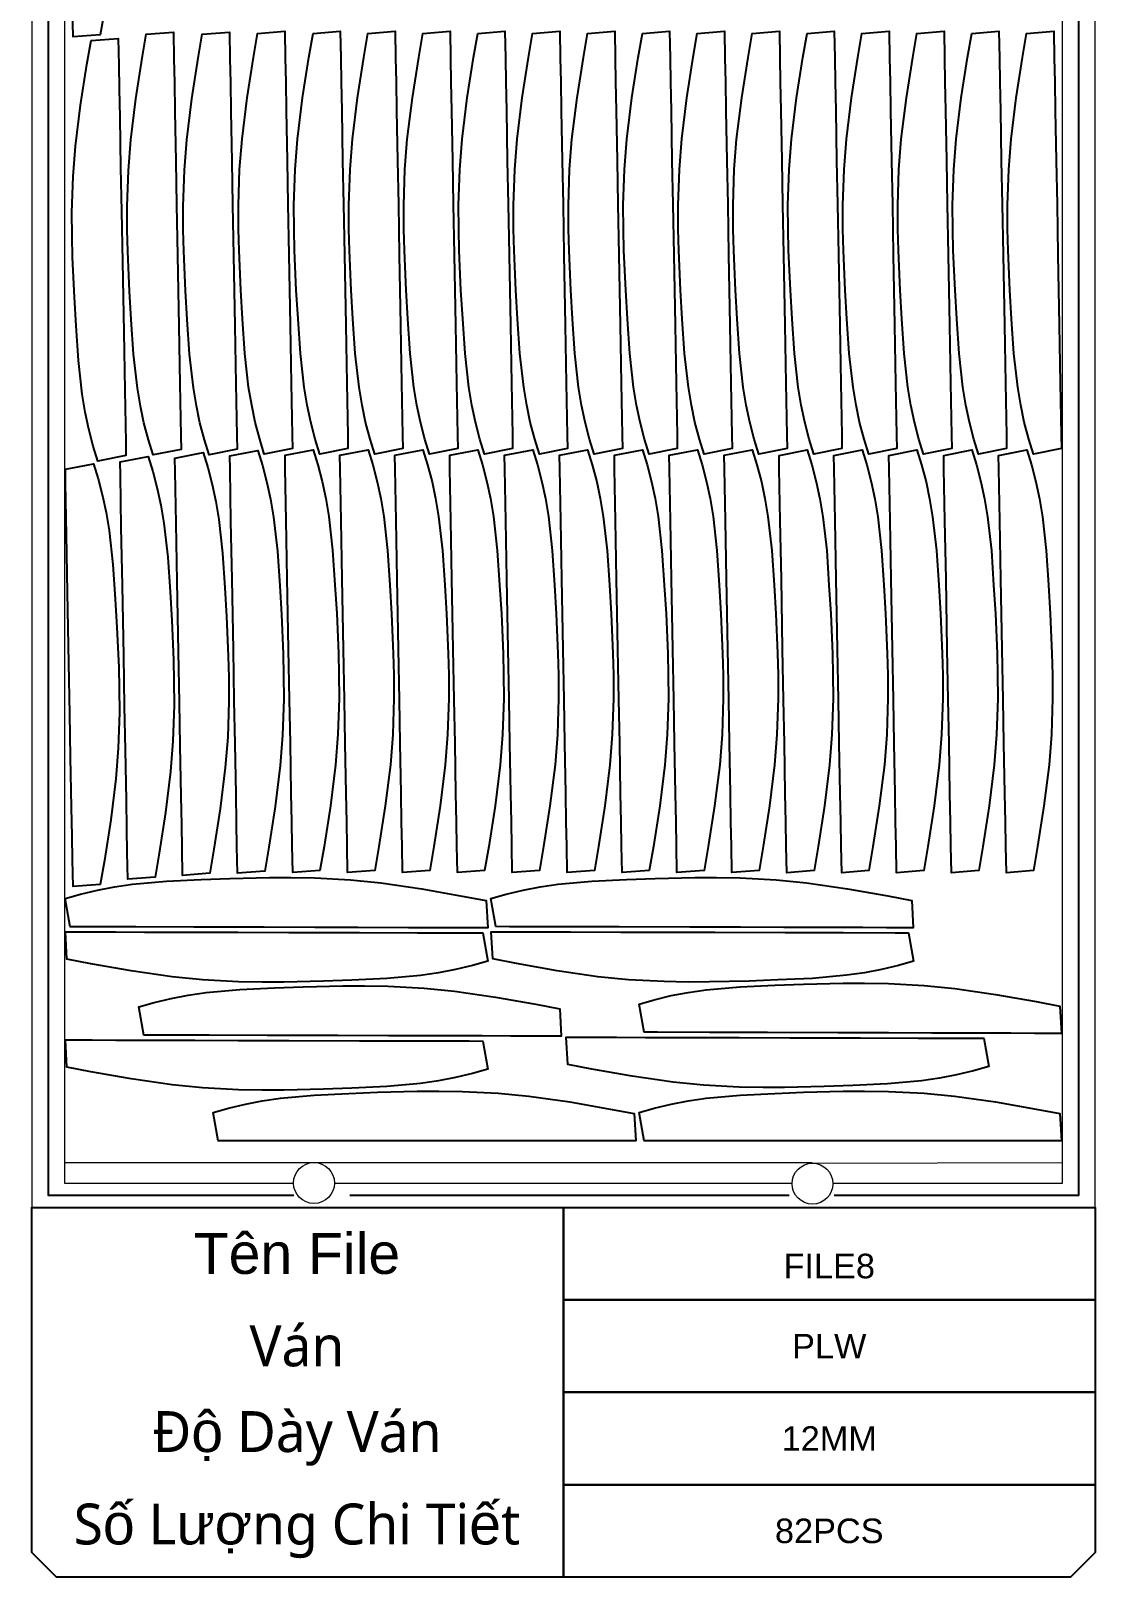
# Model space of a CAD drawing. Header units: millimetres. Extents: x -10628 to 24720, y -21829 to 4032.
# Drawn here: x 17819 to 19120, y -11150 to -9259 of the extents above; entities that cross this region are included whole.
import ezdxf
from ezdxf.enums import TextEntityAlignment as Align
from ezdxf.lldxf.tags import DXFTag

# ---------------------------------------------------------------- set-up
doc = ezdxf.new("R2010")
doc.units = ezdxf.units.MM
doc.layers.add('layer chu', color=7, linetype='Continuous', lineweight=9)
doc.layers.add('layer khung van cnc', color=7, linetype='Continuous', lineweight=25, true_color=0xfbf59b)
doc.layers.add('layer mau', color=7, linetype='Continuous')
doc.styles.add('Text Dim', font='arial.ttf')
tags = doc.linetypes.add('DATTRANHVAKEPVAN', pattern='A,32.156035,-1.521322,["DAT TRÁNH VA CHẠM KẸP VÁN",Text Dim,S=2.23494,R=0,X=0,Y=-0.877209],-47.8264', length=81.503757).pattern_tags.tags
tags[6] = DXFTag(74, 10)
tags = doc.linetypes.add('KVVIENMAY', pattern='A,46.311228,-10.280676,["KV VIỀN MÁY",Text Dim,S=10.028098,R=0,X=0,Y=-4.346144],-100.988212', length=157.580116).pattern_tags.tags
tags[6] = DXFTag(74, 10)

# ---------------------------------------------------------------- blocks, each defined once
blk = doc.blocks.new('khung van cnc')
at = {"color": 2, "linetype": 'DATTRANHVAKEPVAN', "lineweight": 5}
for p, q in [((-1453, -44.4), (-1148, -44.4)), ((-1148, -44.4), (-538.7, -44.4)), ((-539.1, -45.3), (-233, -44.4))]:
    blk.add_line(p, q, dxfattribs=at)
at = {"color": 250, "lineweight": 5}
blk.add_line((-1494.1, -99.4), (-193, -99.4), dxfattribs=at)
at = {"lineweight": 5}
blk.add_lwpolyline([(-193, -99.4), (-193, 2370.6), (-223, 2400.6), (-1463, 2400.6), (-1493, 2370.6), (-1493, -99.4)], close=True, dxfattribs=at)
at = {"color": 1, "linetype": 'KVVIENMAY'}
for points in [[(-511.9, -84.4), (-213, -84.4), (-213, 2370.6), (-228, 2385.6), (-1458, 2385.6), (-1473, 2370.6), (-1473, -84.4), (-1172.8, -84.4)], [(-1104, -84.4), (-567.2, -84.4)]]:
    blk.add_lwpolyline(points, dxfattribs=at)
at = {"lineweight": 5}
for points in [[(-513.5, -69.4), (-233, -69.4), (-233, 2370.6), (-1453, 2370.6), (-1453, -69.4), (-1173, -69.4)], [(-1123, -69.4), (-563.5, -69.4)]]:
    blk.add_lwpolyline(points, dxfattribs=at)
blk.add_lwpolyline([(-843, -551.3), (-1463, -551.3), (-1493, -521.3), (-1493, -99.4), (-843, -99.4)], close=True)
for centre in [(-1148, -69.4), (-538.5, -70.2)]:
    blk.add_circle(centre, 25, dxfattribs=at)
at = {"layer": 'layer mau'}
for points in [[(-843, -99.4), (-193, -99.4), (-193, -212.4), (-843, -212.4)], [(-843, -212.4), (-193, -212.4), (-193, -325.3), (-843, -325.3)], [(-843, -325.3), (-193, -325.3), (-193, -438.3), (-843, -438.3)], [(-843, -438.3), (-193, -438.3), (-193, -521.2), (-223, -551.2), (-843, -551.2)]]:
    blk.add_lwpolyline(points, close=True, dxfattribs=at)
at = {"color": 254, "lineweight": 5, "char_height": 50, "width": 647.53, "attachment_point": 5}
for s, insert in [('{\\fArial|b0|i0|c163|p34;Tên File}', (-1168.8, -155.9)), ('{\\fYu Gothic UI Semilight|b0|i0|c128|p34;Ván}', (-1168.8, -268.9)), ('{\\fYu Gothic UI Semilight|b0|i0|c128|p34;Đ\\fArial|b0|i0|c163|p34;ộ\\fYu Gothic UI Semilight|b0|i0|c128|p34; Dày Ván}', (-1168.8, -381.8)), ('{\\fYu Gothic UI Semilight|b0|i0|c128|p34;S\\fArial|b0|i0|c163|p34;ố\\fYu Gothic UI Semilight|b0|i0|c128|p34; L\\fArial|b0|i0|c163|p34;ượ\\fYu Gothic UI Semilight|b0|i0|c128|p34;ng Chi Ti\\fArial|b0|i0|c163|p34;ế\\fYu Gothic UI Semilight|b0|i0|c128|p34;t}', (-1168.8, -494.8))]:
    blk.add_mtext(s, dxfattribs=dict(at, insert=insert))
at = {"layer": 'layer mau'}
for tag, p in [('ÁGF', (-518, -155.9)), ('TENFILE', (-518, -268.9)), ('TENFILE', (-518, -381.8)), ('TENFILE', (-518, -494.8))]:
    blk.add_attdef(tag, text='', height=30, dxfattribs=at).set_placement(p, align=Align.MIDDLE_CENTER)

msp = doc.modelspace()

# ---------------------------------------------------------------- linework, layer by layer
msp.add_lwpolyline([(17908.813, -9234.447), (17903.809, -9263.714), (17870.513, -9266.353), (17869.905, -9233.464)])
for points in [[(17993.888, -9293.445), (17994.423, -9322.36), (17995.071, -9357.402), (17996.21, -9418.992), (17997.188, -9471.883), (17998.334, -9533.878), (17999.927, -9620.014), (18001.238, -9690.876), (18002.411, -9754.337), (18002.717, -9770.889), (17968.322, -9777.628), (17962.63, -9759.225), (17957.221, -9738.538), (17952.848, -9717.891), (17949.158, -9695.887), (17944.507, -9654.604), (17941.698, -9612.204), (17939.583, -9577.202), (17937.466, -9528.738), (17936.846, -9502.534), (17936.695, -9473.366), (17938.134, -9429.624), (17941.071, -9392.343), (17947.249, -9342.123), (17954.98, -9292.462), (17959.984, -9263.194), (17993.28, -9260.556)], [(18062.354, -9293.337), (18062.888, -9322.252), (18063.536, -9357.294), (18064.675, -9418.884), (18065.653, -9471.776), (18066.8, -9533.771), (18068.393, -9619.907), (18069.703, -9690.768), (18070.877, -9754.229), (18071.183, -9770.782), (18036.788, -9777.52), (18031.096, -9759.117), (18025.686, -9738.431), (18021.314, -9717.784), (18017.624, -9695.78), (18012.972, -9654.497), (18010.164, -9612.096), (18008.049, -9577.095), (18005.932, -9528.631), (18005.312, -9502.427), (18005.16, -9473.259), (18006.599, -9429.516), (18009.537, -9392.236), (18015.715, -9342.015), (18023.446, -9292.354), (18028.45, -9263.087), (18061.745, -9260.448)], [(18129.939, -9292.434), (18130.474, -9321.349), (18131.122, -9356.391), (18132.261, -9417.981), (18133.239, -9470.872), (18134.385, -9532.867), (18135.978, -9619.003), (18137.289, -9689.865), (18138.462, -9753.326), (18138.768, -9769.878), (18104.373, -9776.617), (18098.681, -9758.214), (18093.272, -9737.527), (18088.899, -9716.88), (18085.209, -9694.876), (18080.558, -9653.593), (18077.749, -9611.193), (18075.634, -9576.191), (18073.517, -9527.727), (18072.897, -9501.523), (18072.746, -9472.355), (18074.185, -9428.613), (18077.122, -9391.332), (18083.3, -9341.112), (18091.031, -9291.451), (18096.035, -9262.183), (18129.331, -9259.545)], [(18197.801, -9292.422), (18198.336, -9321.337), (18198.984, -9356.379), (18200.123, -9417.969), (18201.101, -9470.86), (18202.248, -9532.855), (18203.841, -9618.991), (18205.151, -9689.853), (18206.325, -9753.313), (18206.631, -9769.866), (18172.236, -9776.604), (18166.544, -9758.201), (18161.134, -9737.515), (18156.762, -9716.868), (18153.072, -9694.864), (18148.42, -9653.581), (18145.611, -9611.181), (18143.497, -9576.179), (18141.38, -9527.715), (18140.76, -9501.511), (18140.608, -9472.343), (18142.047, -9428.601), (18144.985, -9391.32), (18151.163, -9341.099), (18158.894, -9291.439), (18163.898, -9262.171), (18197.193, -9259.533)], [(18264.911, -9292.422), (18265.446, -9321.337), (18266.094, -9356.379), (18267.233, -9417.969), (18268.211, -9470.86), (18269.357, -9532.855), (18270.95, -9618.991), (18272.261, -9689.853), (18273.434, -9753.313), (18273.74, -9769.866), (18239.345, -9776.604), (18233.654, -9758.201), (18228.244, -9737.515), (18223.871, -9716.868), (18220.181, -9694.864), (18215.53, -9653.581), (18212.721, -9611.181), (18210.606, -9576.179), (18208.489, -9527.715), (18207.869, -9501.511), (18207.718, -9472.343), (18209.157, -9428.601), (18212.094, -9391.32), (18218.273, -9341.099), (18226.004, -9291.439), (18231.007, -9262.171), (18264.303, -9259.533)], [(18332.021, -9292.422), (18332.555, -9321.337), (18333.204, -9356.379), (18334.342, -9417.969), (18335.321, -9470.86), (18336.467, -9532.855), (18338.06, -9618.991), (18339.37, -9689.853), (18340.544, -9753.313), (18340.85, -9769.866), (18306.455, -9776.604), (18300.763, -9758.201), (18295.353, -9737.515), (18290.981, -9716.868), (18287.291, -9694.864), (18282.639, -9653.581), (18279.831, -9611.181), (18277.716, -9576.179), (18275.599, -9527.715), (18274.979, -9501.511), (18274.828, -9472.343), (18276.266, -9428.601), (18279.204, -9391.32), (18285.382, -9341.099), (18293.113, -9291.439), (18298.117, -9262.171), (18331.413, -9259.533)], [(18399.13, -9292.422), (18399.665, -9321.337), (18400.313, -9356.379), (18401.452, -9417.969), (18402.43, -9470.86), (18403.577, -9532.855), (18405.17, -9618.991), (18406.48, -9689.853), (18407.654, -9753.313), (18407.96, -9769.866), (18373.565, -9776.604), (18367.873, -9758.201), (18362.463, -9737.515), (18358.091, -9716.868), (18354.401, -9694.864), (18349.749, -9653.581), (18346.94, -9611.181), (18344.826, -9576.179), (18342.708, -9527.715), (18342.089, -9501.511), (18341.937, -9472.343), (18343.376, -9428.601), (18346.314, -9391.32), (18352.492, -9341.099), (18360.223, -9291.439), (18365.227, -9262.171), (18398.522, -9259.533)], [(18466.24, -9292.422), (18466.775, -9321.337), (18467.423, -9356.379), (18468.562, -9417.969), (18469.54, -9470.86), (18470.686, -9532.855), (18472.279, -9618.991), (18473.59, -9689.853), (18474.763, -9753.313), (18475.069, -9769.866), (18440.674, -9776.604), (18434.982, -9758.201), (18429.573, -9737.515), (18425.2, -9716.868), (18421.51, -9694.864), (18416.859, -9653.581), (18414.05, -9611.181), (18411.935, -9576.179), (18409.818, -9527.715), (18409.198, -9501.511), (18409.047, -9472.343), (18410.486, -9428.601), (18413.423, -9391.32), (18419.602, -9341.099), (18427.332, -9291.439), (18432.336, -9262.171), (18465.632, -9259.533)], [(18533.35, -9292.422), (18533.884, -9321.337), (18534.532, -9356.379), (18535.671, -9417.969), (18536.65, -9470.86), (18537.796, -9532.855), (18539.389, -9618.991), (18540.699, -9689.853), (18541.873, -9753.313), (18542.179, -9769.866), (18507.784, -9776.604), (18502.092, -9758.201), (18496.682, -9737.515), (18492.31, -9716.868), (18488.62, -9694.864), (18483.968, -9653.581), (18481.16, -9611.181), (18479.045, -9576.179), (18476.928, -9527.715), (18476.308, -9501.511), (18476.157, -9472.343), (18477.595, -9428.601), (18480.533, -9391.32), (18486.711, -9341.099), (18494.442, -9291.439), (18499.446, -9262.171), (18532.741, -9259.533)], [(18600.459, -9292.422), (18600.994, -9321.337), (18601.642, -9356.379), (18602.781, -9417.969), (18603.759, -9470.86), (18604.906, -9532.855), (18606.499, -9618.991), (18607.809, -9689.853), (18608.983, -9753.313), (18609.289, -9769.866), (18574.893, -9776.604), (18569.202, -9758.201), (18563.792, -9737.515), (18559.419, -9716.868), (18555.73, -9694.864), (18551.078, -9653.581), (18548.269, -9611.181), (18546.155, -9576.179), (18544.037, -9527.715), (18543.418, -9501.511), (18543.266, -9472.343), (18544.705, -9428.601), (18547.643, -9391.32), (18553.821, -9341.099), (18561.552, -9291.439), (18566.556, -9262.171), (18599.851, -9259.533)], [(18667.568, -9292.382), (18668.103, -9321.297), (18668.751, -9356.339), (18669.89, -9417.929), (18670.868, -9470.821), (18672.015, -9532.816), (18673.607, -9618.952), (18674.918, -9689.813), (18676.091, -9753.274), (18676.398, -9769.827), (18642.002, -9776.565), (18636.311, -9758.162), (18630.901, -9737.476), (18626.528, -9716.829), (18622.839, -9694.825), (18618.187, -9653.542), (18615.378, -9611.141), (18613.263, -9576.14), (18611.146, -9527.676), (18610.526, -9501.472), (18610.375, -9472.304), (18611.814, -9428.561), (18614.752, -9391.281), (18620.93, -9341.06), (18628.661, -9291.399), (18633.664, -9262.132), (18666.96, -9259.493)], [(18734.679, -9292.45), (18735.214, -9321.365), (18735.862, -9356.407), (18737.001, -9417.997), (18737.979, -9470.889), (18739.125, -9532.884), (18740.718, -9619.02), (18742.029, -9689.881), (18743.202, -9753.342), (18743.508, -9769.895), (18709.113, -9776.633), (18703.422, -9758.23), (18698.012, -9737.544), (18693.639, -9716.897), (18689.95, -9694.893), (18685.298, -9653.61), (18682.489, -9611.209), (18680.374, -9576.208), (18678.257, -9527.744), (18677.637, -9501.54), (18677.486, -9472.372), (18678.925, -9428.629), (18681.862, -9391.349), (18688.041, -9341.128), (18695.772, -9291.467), (18700.775, -9262.2), (18734.071, -9259.561)], [(18801.789, -9292.45), (18802.324, -9321.365), (18802.972, -9356.407), (18804.111, -9417.997), (18805.089, -9470.889), (18806.235, -9532.884), (18807.828, -9619.02), (18809.138, -9689.881), (18810.312, -9753.342), (18810.618, -9769.895), (18776.223, -9776.633), (18770.531, -9758.23), (18765.121, -9737.544), (18760.749, -9716.897), (18757.059, -9694.893), (18752.408, -9653.61), (18749.599, -9611.209), (18747.484, -9576.208), (18745.367, -9527.744), (18744.747, -9501.54), (18744.596, -9472.372), (18746.034, -9428.629), (18748.972, -9391.349), (18755.15, -9341.128), (18762.881, -9291.467), (18767.885, -9262.2), (18801.181, -9259.561)], [(18868.898, -9292.45), (18869.433, -9321.365), (18870.081, -9356.407), (18871.22, -9417.997), (18872.198, -9470.889), (18873.345, -9532.884), (18874.938, -9619.02), (18876.248, -9689.881), (18877.422, -9753.342), (18877.728, -9769.895), (18843.333, -9776.633), (18837.641, -9758.23), (18832.231, -9737.544), (18827.859, -9716.897), (18824.169, -9694.893), (18819.517, -9653.61), (18816.708, -9611.209), (18814.594, -9576.208), (18812.476, -9527.744), (18811.857, -9501.54), (18811.705, -9472.372), (18813.144, -9428.629), (18816.082, -9391.349), (18822.26, -9341.128), (18829.991, -9291.467), (18834.995, -9262.2), (18868.29, -9259.561)], [(18936.008, -9292.45), (18936.543, -9321.365), (18937.191, -9356.407), (18938.33, -9417.997), (18939.308, -9470.889), (18940.454, -9532.884), (18942.047, -9619.02), (18943.358, -9689.881), (18944.531, -9753.342), (18944.837, -9769.895), (18910.442, -9776.633), (18904.751, -9758.23), (18899.341, -9737.544), (18894.968, -9716.897), (18891.278, -9694.893), (18886.627, -9653.61), (18883.818, -9611.209), (18881.703, -9576.208), (18879.586, -9527.744), (18878.966, -9501.54), (18878.815, -9472.372), (18880.254, -9428.629), (18883.191, -9391.349), (18889.37, -9341.128), (18897.1, -9291.467), (18902.104, -9262.2), (18935.4, -9259.561)], [(19003.118, -9292.45), (19003.652, -9321.365), (19004.3, -9356.407), (19005.439, -9417.997), (19006.418, -9470.889), (19007.564, -9532.884), (19009.157, -9619.02), (19010.467, -9689.881), (19011.641, -9753.342), (19011.947, -9769.895), (18977.552, -9776.633), (18971.86, -9758.23), (18966.45, -9737.544), (18962.078, -9716.897), (18958.388, -9694.893), (18953.736, -9653.61), (18950.928, -9611.209), (18948.813, -9576.208), (18946.696, -9527.744), (18946.076, -9501.54), (18945.925, -9472.372), (18947.363, -9428.629), (18950.301, -9391.349), (18956.479, -9341.128), (18964.21, -9291.467), (18969.214, -9262.2), (19002.509, -9259.561)], [(19070.227, -9292.45), (19070.762, -9321.365), (19071.41, -9356.407), (19072.549, -9417.997), (19073.527, -9470.889), (19074.674, -9532.884), (19076.267, -9619.02), (19077.577, -9689.881), (19078.751, -9753.342), (19079.057, -9769.895), (19044.662, -9776.633), (19038.97, -9758.23), (19033.56, -9737.544), (19029.187, -9716.897), (19025.498, -9694.893), (19020.846, -9653.61), (19018.037, -9611.209), (19015.923, -9576.208), (19013.805, -9527.744), (19013.186, -9501.54), (19013.034, -9472.372), (19014.473, -9428.629), (19017.411, -9391.349), (19023.589, -9341.128), (19031.32, -9291.467), (19036.324, -9262.2), (19069.619, -9259.561)], [(17926.384, -9301.082), (17926.919, -9329.997), (17927.567, -9365.039), (17928.706, -9426.629), (17929.684, -9479.52), (17930.83, -9541.515), (17932.423, -9627.651), (17933.734, -9698.513), (17934.907, -9761.974), (17935.213, -9778.526), (17900.818, -9785.265), (17895.127, -9766.862), (17889.717, -9746.175), (17885.344, -9725.528), (17881.654, -9703.524), (17877.003, -9662.242), (17874.194, -9619.841), (17872.079, -9584.839), (17869.962, -9536.375), (17869.342, -9510.171), (17869.191, -9481.003), (17870.63, -9437.261), (17873.567, -9399.98), (17879.746, -9349.76), (17887.476, -9300.099), (17892.48, -9270.831), (17925.776, -9268.193)], [(18003.871, -10258.92), (18003.337, -10230.005), (18002.689, -10194.963), (18001.55, -10133.373), (18000.572, -10080.481), (17999.425, -10018.486), (17997.832, -9932.35), (17996.522, -9861.489), (17995.348, -9798.028), (17995.042, -9781.475), (18029.437, -9774.737), (18035.129, -9793.14), (18040.539, -9813.826), (18044.911, -9834.473), (18048.601, -9856.477), (18053.253, -9897.76), (18056.061, -9940.161), (18058.176, -9975.162), (18060.293, -10023.626), (18060.913, -10049.83), (18061.065, -10078.998), (18059.626, -10122.741), (18056.688, -10160.021), (18050.51, -10210.242), (18042.779, -10259.903), (18037.775, -10289.17), (18004.48, -10291.809)], [(18070.933, -10256.323), (18070.398, -10227.408), (18069.75, -10192.366), (18068.611, -10130.776), (18067.633, -10077.884), (18066.487, -10015.889), (18064.894, -9929.753), (18063.583, -9858.892), (18062.41, -9795.431), (18062.104, -9778.878), (18096.499, -9772.14), (18102.191, -9790.543), (18107.6, -9811.229), (18111.973, -9831.876), (18115.663, -9853.88), (18120.314, -9895.163), (18123.123, -9937.564), (18125.238, -9972.565), (18127.355, -10021.029), (18127.975, -10047.233), (18128.126, -10076.401), (18126.687, -10120.144), (18123.75, -10157.424), (18117.572, -10207.645), (18109.841, -10257.306), (18104.837, -10286.573), (18071.541, -10289.212)], [(18138.52, -10255.419), (18137.985, -10226.504), (18137.337, -10191.462), (18136.198, -10129.872), (18135.22, -10076.98), (18134.073, -10014.986), (18132.481, -9928.849), (18131.17, -9857.988), (18129.997, -9794.527), (18129.69, -9777.974), (18164.086, -9771.236), (18169.777, -9789.639), (18175.187, -9810.325), (18179.56, -9830.972), (18183.249, -9852.977), (18187.901, -9894.259), (18190.71, -9936.66), (18192.825, -9971.661), (18194.942, -10020.125), (18195.562, -10046.33), (18195.713, -10075.498), (18194.274, -10119.24), (18191.336, -10156.521), (18185.158, -10206.741), (18177.427, -10256.402), (18172.424, -10285.669), (18139.128, -10288.308)], [(18205.632, -10255.554), (18205.097, -10226.639), (18204.449, -10191.597), (18203.31, -10130.007), (18202.332, -10077.115), (18201.186, -10015.121), (18199.593, -9928.984), (18198.282, -9858.123), (18197.109, -9794.662), (18196.803, -9778.109), (18231.198, -9771.371), (18236.889, -9789.774), (18242.299, -9810.46), (18246.672, -9831.107), (18250.361, -9853.111), (18255.013, -9894.394), (18257.822, -9936.795), (18259.937, -9971.796), (18262.054, -10020.26), (18262.674, -10046.464), (18262.825, -10075.632), (18261.386, -10119.375), (18258.449, -10156.655), (18252.27, -10206.876), (18244.539, -10256.537), (18239.536, -10285.804), (18206.24, -10288.443)], [(18272.741, -10255.554), (18272.207, -10226.639), (18271.559, -10191.597), (18270.42, -10130.007), (18269.442, -10077.115), (18268.295, -10015.121), (18266.702, -9928.984), (18265.392, -9858.123), (18264.218, -9794.662), (18263.912, -9778.109), (18298.307, -9771.371), (18303.999, -9789.774), (18309.409, -9810.46), (18313.781, -9831.107), (18317.471, -9853.111), (18322.123, -9894.394), (18324.932, -9936.795), (18327.046, -9971.796), (18329.163, -10020.26), (18329.783, -10046.464), (18329.935, -10075.632), (18328.496, -10119.375), (18325.558, -10156.655), (18319.38, -10206.876), (18311.649, -10256.537), (18306.645, -10285.804), (18273.35, -10288.443)], [(18339.851, -10255.554), (18339.316, -10226.639), (18338.668, -10191.597), (18337.529, -10130.007), (18336.551, -10077.115), (18335.405, -10015.121), (18333.812, -9928.984), (18332.501, -9858.123), (18331.328, -9794.662), (18331.022, -9778.109), (18365.417, -9771.371), (18371.109, -9789.774), (18376.518, -9810.46), (18380.891, -9831.107), (18384.581, -9853.111), (18389.232, -9894.394), (18392.041, -9936.795), (18394.156, -9971.796), (18396.273, -10020.26), (18396.893, -10046.464), (18397.044, -10075.632), (18395.605, -10119.375), (18392.668, -10156.655), (18386.49, -10206.876), (18378.759, -10256.537), (18373.755, -10285.804), (18340.459, -10288.443)], [(18406.961, -10255.554), (18406.426, -10226.639), (18405.778, -10191.597), (18404.639, -10130.007), (18403.661, -10077.115), (18402.514, -10015.121), (18400.922, -9928.984), (18399.611, -9858.123), (18398.438, -9794.662), (18398.131, -9778.109), (18432.527, -9771.371), (18438.218, -9789.774), (18443.628, -9810.46), (18448.001, -9831.107), (18451.69, -9853.111), (18456.342, -9894.394), (18459.151, -9936.795), (18461.266, -9971.796), (18463.383, -10020.26), (18464.003, -10046.464), (18464.154, -10075.632), (18462.715, -10119.375), (18459.777, -10156.655), (18453.599, -10206.876), (18445.868, -10256.537), (18440.865, -10285.804), (18407.569, -10288.443)], [(18474.07, -10255.554), (18473.536, -10226.639), (18472.888, -10191.597), (18471.749, -10130.007), (18470.771, -10077.115), (18469.624, -10015.121), (18468.031, -9928.984), (18466.721, -9858.123), (18465.547, -9794.662), (18465.241, -9778.109), (18499.636, -9771.371), (18505.328, -9789.774), (18510.738, -9810.46), (18515.11, -9831.107), (18518.8, -9853.111), (18523.452, -9894.394), (18526.26, -9936.795), (18528.375, -9971.796), (18530.492, -10020.26), (18531.112, -10046.464), (18531.264, -10075.632), (18529.825, -10119.375), (18526.887, -10156.655), (18520.709, -10206.876), (18512.978, -10256.537), (18507.974, -10285.804), (18474.679, -10288.443)], [(18541.18, -10255.554), (18540.645, -10226.639), (18539.997, -10191.597), (18538.858, -10130.007), (18537.88, -10077.115), (18536.734, -10015.121), (18535.141, -9928.984), (18533.83, -9858.123), (18532.657, -9794.662), (18532.351, -9778.109), (18566.746, -9771.371), (18572.438, -9789.774), (18577.847, -9810.46), (18582.22, -9831.107), (18585.91, -9853.111), (18590.561, -9894.394), (18593.37, -9936.795), (18595.485, -9971.796), (18597.602, -10020.26), (18598.222, -10046.464), (18598.373, -10075.632), (18596.934, -10119.375), (18593.997, -10156.655), (18587.819, -10206.876), (18580.088, -10256.537), (18575.084, -10285.804), (18541.788, -10288.443)], [(18608.29, -10255.554), (18607.755, -10226.639), (18607.107, -10191.597), (18605.968, -10130.007), (18604.99, -10077.115), (18603.843, -10015.121), (18602.25, -9928.984), (18600.94, -9858.123), (18599.766, -9794.662), (18599.46, -9778.109), (18633.856, -9771.371), (18639.547, -9789.774), (18644.957, -9810.46), (18649.33, -9831.107), (18653.019, -9853.111), (18657.671, -9894.394), (18660.48, -9936.795), (18662.595, -9971.796), (18664.712, -10020.26), (18665.332, -10046.464), (18665.483, -10075.632), (18664.044, -10119.375), (18661.106, -10156.655), (18654.928, -10206.876), (18647.197, -10256.537), (18642.194, -10285.804), (18608.898, -10288.443)], [(18675.417, -10255.511), (18674.882, -10226.596), (18674.234, -10191.554), (18673.095, -10129.964), (18672.117, -10077.072), (18670.971, -10015.078), (18669.378, -9928.941), (18668.067, -9858.08), (18666.894, -9794.619), (18666.588, -9778.066), (18700.983, -9771.328), (18706.674, -9789.731), (18712.084, -9810.417), (18716.457, -9831.064), (18720.147, -9853.069), (18724.798, -9894.351), (18727.607, -9936.752), (18729.722, -9971.753), (18731.839, -10020.217), (18732.459, -10046.422), (18732.61, -10075.59), (18731.171, -10119.332), (18728.234, -10156.613), (18722.055, -10206.833), (18714.325, -10256.494), (18709.321, -10285.761), (18676.025, -10288.4)], [(18742.528, -10255.579), (18741.993, -10226.664), (18741.345, -10191.622), (18740.206, -10130.032), (18739.228, -10077.14), (18738.082, -10015.146), (18736.489, -9929.009), (18735.178, -9858.148), (18734.005, -9794.687), (18733.699, -9778.135), (18768.094, -9771.396), (18773.785, -9789.799), (18779.195, -9810.486), (18783.568, -9831.133), (18787.257, -9853.137), (18791.909, -9894.419), (18794.718, -9936.82), (18796.833, -9971.821), (18798.95, -10020.285), (18799.57, -10046.49), (18799.721, -10075.658), (18798.282, -10119.4), (18795.345, -10156.681), (18789.166, -10206.901), (18781.435, -10256.562), (18776.432, -10285.829), (18743.136, -10288.468)], [(18809.637, -10255.579), (18809.103, -10226.664), (18808.455, -10191.622), (18807.316, -10130.032), (18806.338, -10077.14), (18805.191, -10015.146), (18803.598, -9929.009), (18802.288, -9858.148), (18801.114, -9794.687), (18800.808, -9778.135), (18835.203, -9771.396), (18840.895, -9789.799), (18846.305, -9810.486), (18850.677, -9831.133), (18854.367, -9853.137), (18859.019, -9894.419), (18861.828, -9936.82), (18863.942, -9971.821), (18866.059, -10020.285), (18866.679, -10046.49), (18866.831, -10075.658), (18865.392, -10119.4), (18862.454, -10156.681), (18856.276, -10206.901), (18848.545, -10256.562), (18843.541, -10285.829), (18810.246, -10288.468)], [(18876.747, -10255.579), (18876.212, -10226.664), (18875.564, -10191.622), (18874.425, -10130.032), (18873.447, -10077.14), (18872.301, -10015.146), (18870.708, -9929.009), (18869.397, -9858.148), (18868.224, -9794.687), (18867.918, -9778.135), (18902.313, -9771.396), (18908.005, -9789.799), (18913.414, -9810.486), (18917.787, -9831.133), (18921.477, -9853.137), (18926.128, -9894.419), (18928.937, -9936.82), (18931.052, -9971.821), (18933.169, -10020.285), (18933.789, -10046.49), (18933.94, -10075.658), (18932.501, -10119.4), (18929.564, -10156.681), (18923.386, -10206.901), (18915.655, -10256.562), (18910.651, -10285.829), (18877.355, -10288.468)], [(18943.857, -10255.579), (18943.322, -10226.664), (18942.674, -10191.622), (18941.535, -10130.032), (18940.557, -10077.14), (18939.41, -10015.146), (18937.818, -9929.009), (18936.507, -9858.148), (18935.334, -9794.687), (18935.027, -9778.135), (18969.423, -9771.396), (18975.114, -9789.799), (18980.524, -9810.486), (18984.897, -9831.133), (18988.586, -9853.137), (18993.238, -9894.419), (18996.047, -9936.82), (18998.162, -9971.821), (19000.279, -10020.285), (19000.899, -10046.49), (19001.05, -10075.658), (18999.611, -10119.4), (18996.673, -10156.681), (18990.495, -10206.901), (18982.764, -10256.562), (18977.761, -10285.829), (18944.465, -10288.468)], [(19010.966, -10255.579), (19010.432, -10226.664), (19009.784, -10191.622), (19008.645, -10130.032), (19007.667, -10077.14), (19006.52, -10015.146), (19004.927, -9929.009), (19003.617, -9858.148), (19002.443, -9794.687), (19002.137, -9778.135), (19036.532, -9771.396), (19042.224, -9789.799), (19047.634, -9810.486), (19052.006, -9831.133), (19055.696, -9853.137), (19060.348, -9894.419), (19063.156, -9936.82), (19065.271, -9971.821), (19067.388, -10020.285), (19068.008, -10046.49), (19068.16, -10075.658), (19066.721, -10119.4), (19063.783, -10156.681), (19057.605, -10206.901), (19049.874, -10256.562), (19044.87, -10285.829), (19011.575, -10288.468)], [(17869.905, -10272.6), (17869.37, -10243.685), (17868.722, -10208.643), (17867.583, -10147.053), (17866.605, -10094.162), (17865.459, -10032.167), (17863.866, -9946.031), (17862.555, -9875.17), (17861.382, -9811.709), (17861.076, -9795.156), (17895.471, -9788.418), (17901.163, -9806.821), (17906.572, -9827.507), (17910.945, -9848.154), (17914.635, -9870.158), (17919.286, -9911.441), (17922.095, -9953.841), (17924.21, -9988.843), (17926.327, -10037.307), (17926.947, -10063.511), (17927.098, -10092.679), (17925.659, -10136.421), (17922.722, -10173.702), (17916.544, -10223.923), (17908.813, -10273.583), (17903.809, -10302.851), (17870.513, -10305.489)], [(17936.85, -10263.698), (17936.315, -10234.782), (17935.667, -10199.74), (17934.528, -10138.151), (17933.55, -10085.259), (17932.404, -10023.264), (17930.811, -9937.128), (17929.5, -9866.267), (17928.327, -9802.806), (17928.021, -9786.253), (17962.416, -9779.515), (17968.108, -9797.918), (17973.517, -9818.604), (17977.89, -9839.251), (17981.58, -9861.255), (17986.231, -9902.538), (17989.04, -9944.938), (17991.155, -9979.94), (17993.272, -10028.404), (17993.892, -10054.608), (17994.043, -10083.776), (17992.604, -10127.518), (17989.667, -10164.799), (17983.489, -10215.02), (17975.758, -10264.681), (17970.754, -10293.948), (17937.458, -10296.587)], [(18344.6, -10355.952), (18315.681, -10355.874), (18280.633, -10355.778), (18219.032, -10355.61), (18166.132, -10355.465), (18104.127, -10355.296), (18017.976, -10355.061), (17947.103, -10354.868), (17883.632, -10354.694), (17867.076, -10354.649), (17861.069, -10320.119), (17879.589, -10314.819), (17900.385, -10309.849), (17921.12, -10305.916), (17943.198, -10302.694), (17984.57, -10298.919), (18027.021, -10297.011), (18062.059, -10295.639), (18110.557, -10294.551), (18136.769, -10294.487), (18165.933, -10294.955), (18209.635, -10297.321), (18246.845, -10301.049), (18296.923, -10308.292), (18346.409, -10317.074), (18375.563, -10322.698), (18377.495, -10356.042)], [(18864.948, -10355.779), (18836.028, -10355.7), (18800.98, -10355.605), (18739.38, -10355.436), (18686.48, -10355.292), (18624.475, -10355.123), (18538.324, -10354.888), (18467.451, -10354.694), (18403.979, -10354.521), (18387.424, -10354.476), (18381.417, -10319.945), (18399.937, -10314.645), (18420.733, -10309.676), (18441.468, -10305.742), (18463.546, -10302.52), (18504.918, -10298.746), (18547.368, -10296.837), (18582.407, -10295.466), (18630.905, -10294.377), (18657.116, -10294.314), (18686.281, -10294.781), (18729.983, -10297.148), (18767.193, -10300.876), (18817.271, -10308.118), (18866.757, -10316.901), (18895.911, -10322.525), (18897.843, -10355.869)], [(17893.974, -10360.923), (17922.894, -10361.002), (17957.942, -10361.097), (18019.542, -10361.265), (18072.442, -10361.41), (18134.447, -10361.579), (18220.598, -10361.814), (18291.471, -10362.007), (18354.943, -10362.181), (18371.498, -10362.226), (18377.505, -10396.756), (18358.986, -10402.056), (18338.189, -10407.026), (18317.454, -10410.959), (18295.377, -10414.181), (18254.005, -10417.956), (18211.554, -10419.864), (18176.515, -10421.236), (18128.017, -10422.324), (18101.806, -10422.388), (18072.641, -10421.921), (18028.939, -10419.554), (17991.729, -10415.826), (17941.651, -10408.583), (17892.165, -10399.801), (17863.011, -10394.177), (17861.079, -10360.833)], [(18414.556, -10360.75), (18443.475, -10360.829), (18478.523, -10360.924), (18540.123, -10361.093), (18593.024, -10361.237), (18655.029, -10361.406), (18741.18, -10361.641), (18812.053, -10361.835), (18875.524, -10362.008), (18892.08, -10362.053), (18898.087, -10396.584), (18879.567, -10401.884), (18858.771, -10406.853), (18838.035, -10410.787), (18815.958, -10414.009), (18774.586, -10417.783), (18732.135, -10419.692), (18697.097, -10421.063), (18648.599, -10422.152), (18622.387, -10422.215), (18593.223, -10421.748), (18549.521, -10419.381), (18512.311, -10415.653), (18462.233, -10408.411), (18412.747, -10399.628), (18383.593, -10394.004), (18381.661, -10360.66)], [(18434.57, -10488.301), (18405.65, -10488.222), (18370.602, -10488.126), (18309.002, -10487.958), (18256.102, -10487.814), (18194.097, -10487.644), (18107.946, -10487.409), (18037.073, -10487.216), (17973.601, -10487.042), (17957.046, -10486.997), (17951.039, -10452.467), (17969.559, -10447.167), (17990.355, -10442.197), (18011.09, -10438.264), (18033.168, -10435.042), (18074.54, -10431.267), (18116.99, -10429.359), (18152.029, -10427.987), (18200.527, -10426.899), (18226.738, -10426.835), (18255.903, -10427.303), (18299.605, -10429.669), (18336.815, -10433.397), (18386.893, -10440.64), (18436.379, -10449.423), (18465.533, -10455.046), (18467.465, -10488.39)], [(19046.159, -10484.978), (19017.239, -10484.899), (18982.191, -10484.803), (18920.591, -10484.635), (18867.69, -10484.491), (18805.685, -10484.321), (18719.534, -10484.086), (18648.661, -10483.893), (18585.19, -10483.719), (18568.634, -10483.674), (18562.627, -10449.144), (18581.147, -10443.844), (18601.943, -10438.874), (18622.679, -10434.941), (18644.756, -10431.719), (18686.128, -10427.944), (18728.579, -10426.036), (18763.617, -10424.664), (18812.115, -10423.576), (18838.327, -10423.512), (18867.491, -10423.98), (18911.193, -10426.346), (18948.403, -10430.074), (18998.481, -10437.317), (19047.967, -10446.1), (19077.121, -10451.723), (19079.053, -10485.067)], [(17893.974, -10493.025), (17922.894, -10493.104), (17957.942, -10493.2), (18019.542, -10493.368), (18072.442, -10493.512), (18134.447, -10493.682), (18220.598, -10493.917), (18291.471, -10494.11), (18354.943, -10494.283), (18371.498, -10494.328), (18377.505, -10528.859), (18358.986, -10534.159), (18338.189, -10539.128), (18317.454, -10543.062), (18295.377, -10546.284), (18254.005, -10550.059), (18211.554, -10551.967), (18176.515, -10553.339), (18128.017, -10554.427), (18101.806, -10554.491), (18072.641, -10554.023), (18028.939, -10551.656), (17991.729, -10547.928), (17941.651, -10540.686), (17892.165, -10531.903), (17863.011, -10526.279), (17861.079, -10492.935)], [(18506.446, -10489.705), (18535.366, -10489.784), (18570.414, -10489.879), (18632.014, -10490.047), (18684.914, -10490.192), (18746.919, -10490.361), (18833.07, -10490.596), (18903.943, -10490.789), (18967.415, -10490.963), (18983.97, -10491.008), (18989.977, -10525.538), (18971.457, -10530.838), (18950.661, -10535.808), (18929.926, -10539.741), (18907.848, -10542.963), (18866.476, -10546.738), (18824.026, -10548.646), (18788.987, -10550.018), (18740.489, -10551.106), (18714.278, -10551.17), (18685.113, -10550.703), (18641.411, -10548.336), (18604.201, -10544.608), (18554.123, -10537.365), (18504.637, -10528.583), (18475.483, -10522.959), (18473.551, -10489.615)], [(18525.531, -10616.405), (18496.611, -10616.405), (18461.563, -10616.405), (18399.963, -10616.405), (18347.062, -10616.405), (18285.057, -10616.405), (18198.906, -10616.405), (18128.032, -10616.405), (18064.56, -10616.405), (18048.005, -10616.405), (18041.904, -10581.891), (18060.409, -10576.541), (18081.192, -10571.514), (18101.916, -10567.524), (18123.985, -10564.242), (18165.346, -10560.354), (18207.791, -10558.33), (18242.826, -10556.863), (18291.321, -10555.642), (18317.532, -10555.507), (18346.698, -10555.895), (18390.406, -10558.142), (18427.626, -10561.769), (18477.724, -10568.874), (18527.233, -10577.522), (18556.403, -10583.066), (18558.426, -10616.405)], [(19046.158, -10616.405), (19017.238, -10616.405), (18982.19, -10616.405), (18920.59, -10616.405), (18867.689, -10616.405), (18805.684, -10616.405), (18719.533, -10616.405), (18648.659, -10616.405), (18585.187, -10616.405), (18568.632, -10616.405), (18562.531, -10581.891), (18581.036, -10576.541), (18601.819, -10571.514), (18622.543, -10567.524), (18644.612, -10564.242), (18685.973, -10560.354), (18728.419, -10558.33), (18763.453, -10556.863), (18811.948, -10555.642), (18838.159, -10555.507), (18867.325, -10555.895), (18911.033, -10558.142), (18948.253, -10561.769), (18998.351, -10568.874), (19047.86, -10577.522), (19077.03, -10583.066), (19079.053, -10616.405)]]:
    msp.add_lwpolyline(points, close=True)

# ---------------------------------------------------------------- block references
at = {"layer": 'layer khung van cnc'}
ref = msp.add_blockref('khung van cnc', (19313.07, -10598.582), dxfattribs=at)
ref.add_attrib('TENFILE', '82PCS', dxfattribs={"layer": 'layer chu', "lineweight": 5, "height": 30, "style": 'Text Dim'}).set_placement((18795.066, -11093.341), align=Align.MIDDLE_CENTER)
ref.add_attrib('TENFILE', '12MM', dxfattribs={"layer": 'layer chu', "height": 30, "style": 'Text Dim'}).set_placement((18795.066, -10980.393), align=Align.MIDDLE_CENTER)
ref.add_attrib('TENFILE', 'PLW', dxfattribs={"layer": 'layer chu', "height": 30, "style": 'Text Dim'}).set_placement((18795.066, -10867.444), align=Align.MIDDLE_CENTER)
ref.add_attrib('ÁGF', 'FILE8', dxfattribs={"layer": 'layer chu', "height": 30, "style": 'Text Dim'}).set_placement((18795.066, -10754.496), align=Align.TOP_CENTER)

doc.saveas('drawing.dxf')
